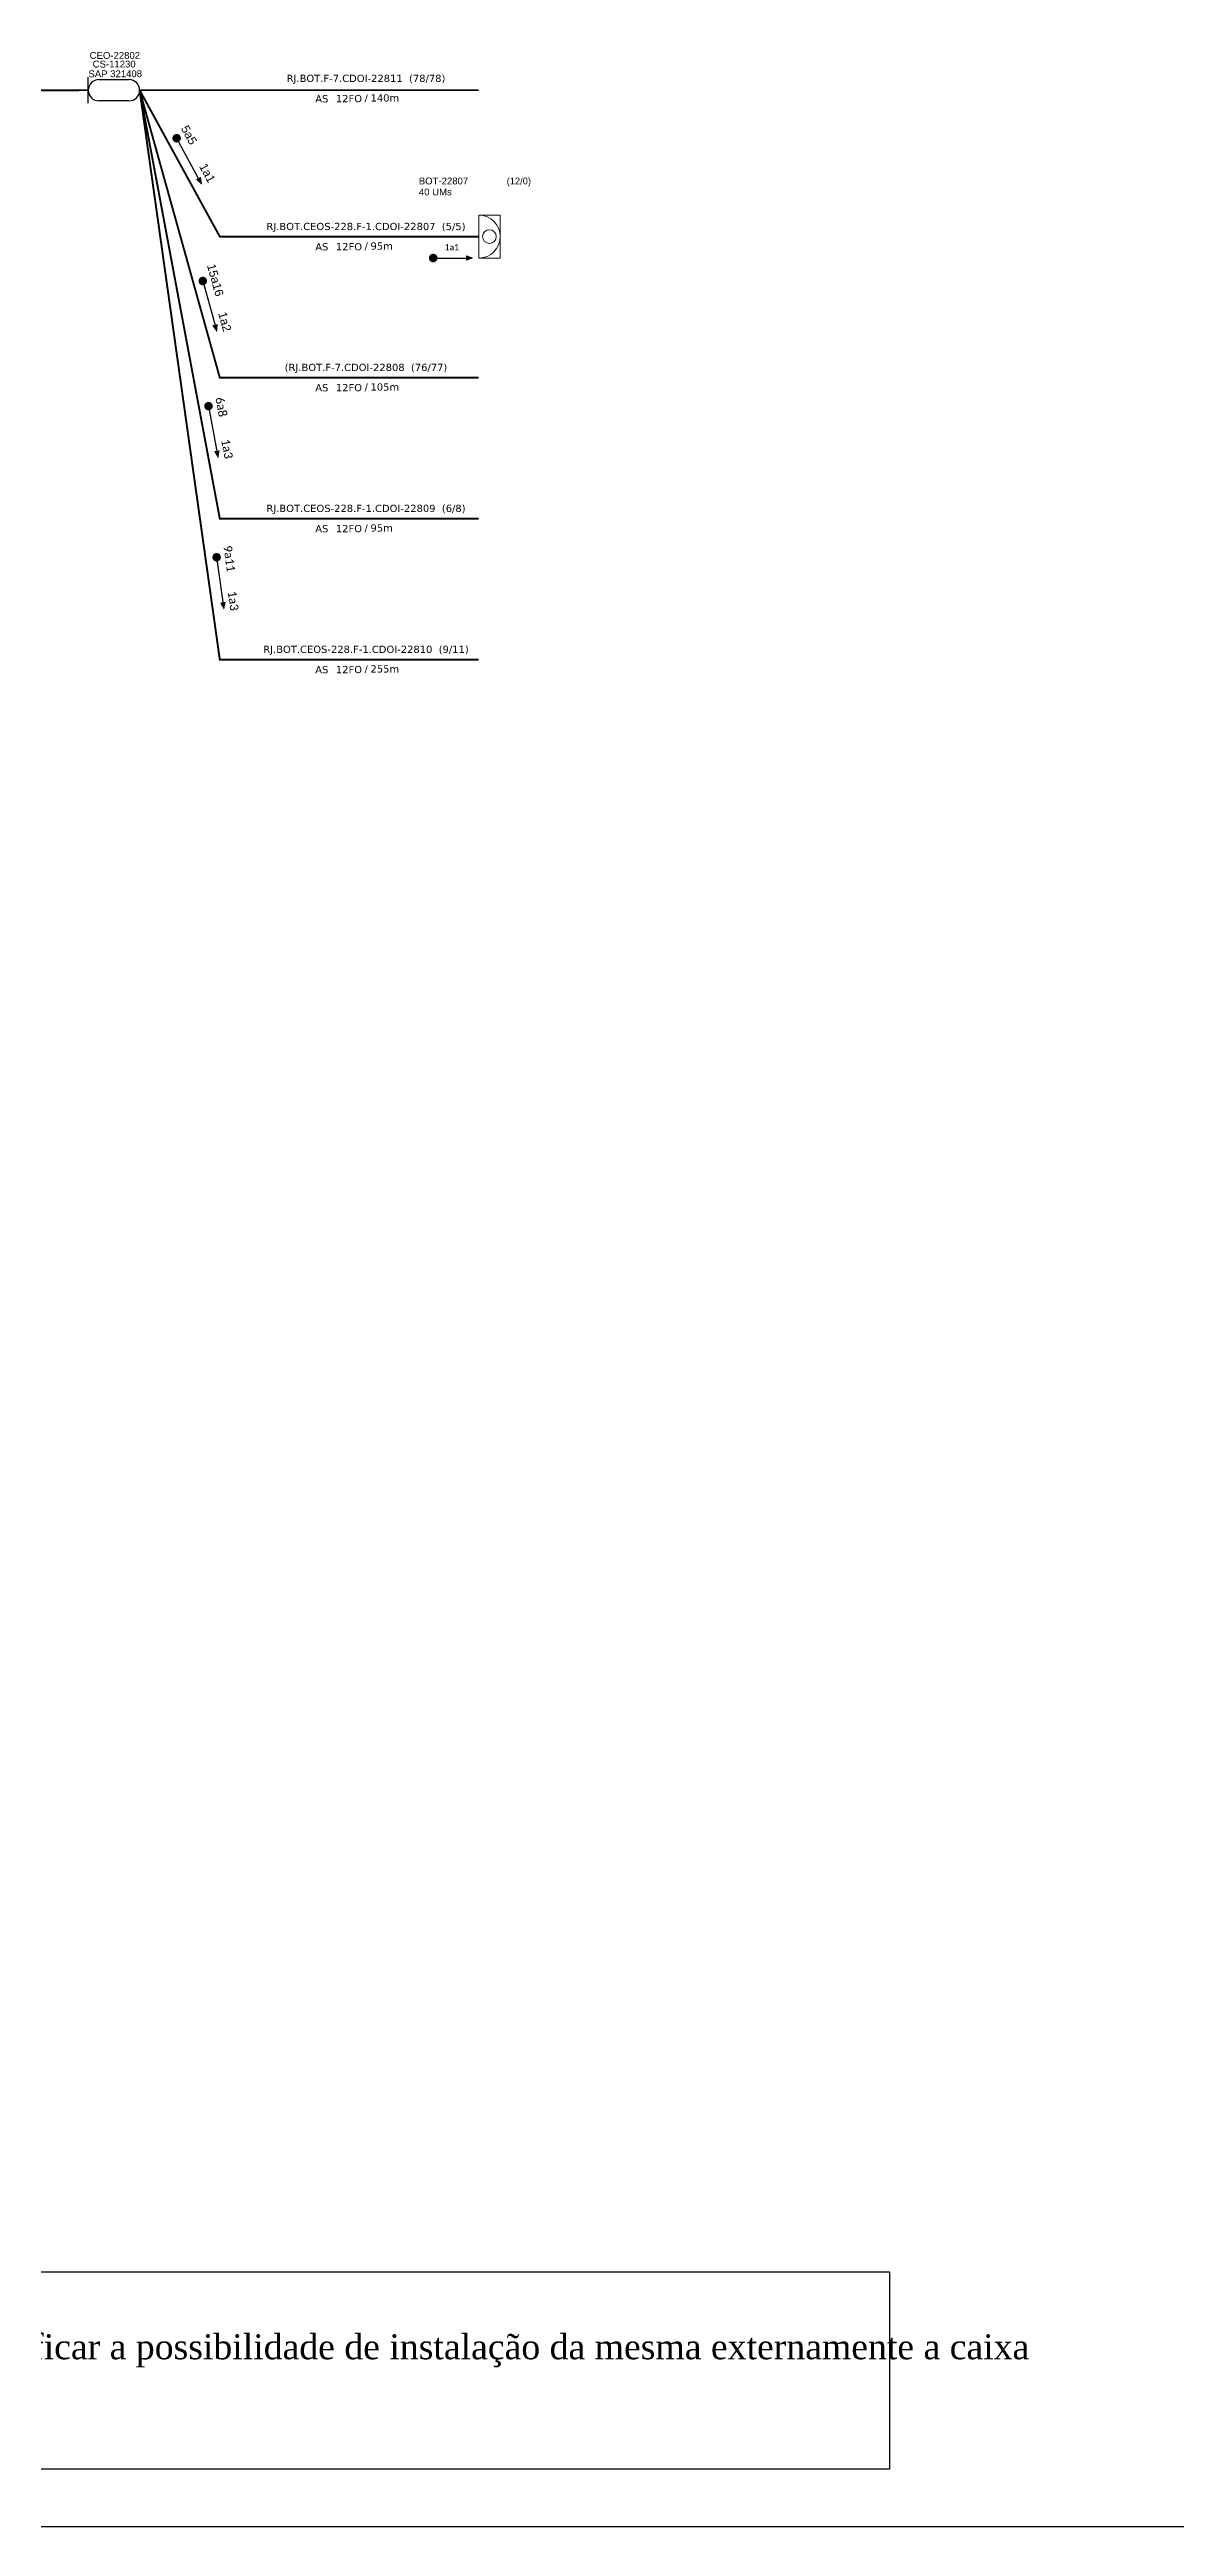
# Model space of a CAD drawing. Header units: metres. Extents: x -1286 to -445, y -500 to 94.
# Drawn here: x -1085.1 to -949.9, y -499.8 to -202.3 of the extents above; entities that cross this region are included whole.
import ezdxf
from ezdxf.enums import TextEntityAlignment as Align

# ---------------------------------------------------------------- set-up
doc = ezdxf.new("R2010")
doc.units = ezdxf.units.M
for name, color, linetype, lineweight in [("20.0-LEGENDA DOS CDO'S", 1, 'Continuous', 0), ('20.1-CDO_INTERIOR', 1, 'Continuous', 0), ('20.2-CDO_POSTE', 1, 'Continuous', 5), ('40.1-ETIQUETAS', 1, 'Continuous', 20)]:
    doc.layers.add(name, color=color, linetype=linetype, lineweight=lineweight)
for name, color, linetype in [('20.4-CEOS', 1, 'Continuous'), ('CAP a instalar', 1, 'Continuous'), ('CD a instalar', 1, 'Continuous'), ('SETA', 7, 'Continuous')]:
    doc.layers.add(name, color=color, linetype=linetype)
doc.styles.add('ARIAL', font='arial.ttf')
doc.styles.add('siredit', font='verdana.ttf')
doc.linetypes.add('FENCELINE1', pattern='A,0.25,-0.1,[133,ltypeshp.shx,S=0.1,R=0,X=-0.1,Y=0],-0.1,1', length=1.45)

# ---------------------------------------------------------------- blocks, each defined once
blk = doc.blocks.new('ETIQUETA_RS5F')
at = {"layer": '40.1-ETIQUETAS', "color": 0, "style": 'siredit'}
blk.add_text('/', height=1.5, dxfattribs=at).set_placement((1.58, -1.95), align=Align.MIDDLE_RIGHT)
for tag, p in [('ETIQUETA_R_SECUNDARIA', (1.21, 2.1)), ('ETIQUETA_R_PRIMARIA', (1.21, 4.1)), ('F_ATIVAS/F_MORTAS', (1.14, -4.24))]:
    blk.add_attdef(tag, text='', height=1.5, dxfattribs=at).set_placement(p, align=Align.MIDDLE_CENTER)
for tag, p in [('TIPO_CABO', (-6.58, -2.12)), ('CAP_CABO', (0.4, -2.09))]:
    blk.add_attdef(tag, text='', height=1.5, dxfattribs=at).set_placement(p, align=Align.MIDDLE_RIGHT)
blk.add_attdef('METROS', text='', height=1.5, dxfattribs=at).set_placement((2.14, -1.95), align=Align.MIDDLE_LEFT)
for tag, p in [('FUSÃO_1', (0.85, -8.39)), ('FUSÃO_2', (0.85, -10.6)), ('FUSÃO_3', (0.85, -12.93)), ('FUSÃO_4', (0.85, -15.14)), ('FUSÃO_5', (0.85, -17.16))]:
    blk.add_attdef(tag, text='', height=1.5, dxfattribs=at).set_placement(p, align=Align.CENTER)
blk = doc.blocks.new('CDOE-TEXTO PADRÃO')
at = {"layer": "20.0-LEGENDA DOS CDO'S", "color": 0, "style": 'ARIAL'}
for tag, p in [('CDO_N', (0.49, 7.39)), ('SAP', (0.51, 1.67)), ('CORDOALHA', (0.5, 4.33)), ('SPLITER_1', (0.59, -0.91)), ('SPLITER_2', (0.6, -3.55)), ('(XX-XX_F)S', (0.54, -8.29)), ('(XX-XX_L)S', (0.55, -10.83)), ('UMS', (0.55, -13.15))]:
    blk.add_attdef(tag, p, '', height=1.7, rotation=0.11799, dxfattribs=at)
blk.add_attdef('FIBRAS_UTILIZADAS', text='', height=1.7, rotation=0.11799, dxfattribs=at).set_placement((19.77, 7.43), align=Align.CENTER)
blk = doc.blocks.new('CEO')
at = {"layer": '20.4-CEOS', "color": 0}
for p, q in [((33949.46, 58973.81), (33949.46, 58980.64)), ((33952.29, 58980.06), (33960.24, 58980.06)), ((33960.24, 58974.39), (33952.29, 58974.39))]:
    blk.add_line(p, q, dxfattribs=at)
for centre, start, end in [((33952.29, 58977.22), 90, 270), ((33960.24, 58977.22), 270, 90)]:
    blk.add_arc(centre, 2.83, start, end, dxfattribs=at)
at = {"layer": '20.4-CEOS', "color": 7, "style": 'siredit'}
for tag, p in [('Nº_DA_CEOS', (33956.27, 58990.52)), ('LOCAL', (33956.27, 58987.31)), ('SAP', (33956.27, 58983.82)), ('RACIO_SPLITAGEM', (33956.27, 58972.74)), ('FIBRAS_SPLITTER', (33956.27, 58968.71)), ('FIBRAS_TOP_C', (33956.27, 58965.14)), ('RESERVA_FINAIS', (33956.27, 58962.02))]:
    blk.add_attdef(tag, text='', height=2.4, dxfattribs=at).set_placement(p, align=Align.TOP_CENTER)

msp = doc.modelspace()

# ---------------------------------------------------------------- linework, layer by layer
at = {"color": 0}
for p, q in [((-1262.5, -469.23), (-984.25, -469.23)), ((-984.25, -469.23), (-984.25, -492.93)), ((-984.25, -492.93), (-1262.5, -492.93))]:
    msp.add_line(p, q, dxfattribs=at)
msp.add_lwpolyline([(-1286.07, -499.81), (-445.07, -499.81), (-445.07, 94.19), (-1286.07, 94.19)], close=True)
at = {"color": 7, "const_width": 0.512}
for points in [[(-1069.99, -212.73, 1), (-1069.74, -213.18, 1)], [(-1039.17, -227.12, 1), (-1038.92, -227.57, 1)], [(-1066.85, -229.88, 1), (-1066.6, -230.32, 1)], [(-1066.16, -244.91, 1), (-1065.91, -245.35, 1)], [(-1065.18, -263.06, 1), (-1064.94, -263.51, 1)]]:
    msp.add_lwpolyline(points, format="xyb", close=True, dxfattribs=at)
at = {"layer": '20.1-CDO_INTERIOR', "lineweight": 18}
msp.add_lwpolyline([(-1031, -227.34), (-1031, -222.2), (-1033.57, -222.2), (-1033.57, -227.34)], close=True, dxfattribs=at)
msp.add_circle((-1032.29, -224.77), 0.822, dxfattribs=at)
msp.add_arc((-1033.57, -224.77), 2.57, 270, 90, dxfattribs=at)
at = {"layer": 'CAP a instalar', "color": 5, "linetype": 'FENCELINE1', "ltscale": 5, "const_width": 0.232}
msp.add_lwpolyline([(-1129.88, -207.33), (-1080.47, -207.18)], dxfattribs=at)
at = {"layer": 'CAP a instalar', "color": 7, "linetype": 'FENCELINE1', "ltscale": 5.3, "const_width": 0.232}
msp.add_lwpolyline([(-1033.57, -241.71), (-1064.68, -241.71), (-1074.31, -207.18)], dxfattribs=at)
at = {"layer": 'CAP a instalar', "color": 7, "linetype": 'FENCELINE1', "ltscale": 5, "const_width": 0.232}
msp.add_lwpolyline([(-1033.57, -207.18), (-1074.31, -207.18)], dxfattribs=at)
at = {"layer": 'CD a instalar', "color": 7, "linetype": 'FENCELINE1', "ltscale": 5, "const_width": 0.232}
for points in [[(-1033.57, -275.57), (-1064.68, -275.57), (-1074.31, -207.18)], [(-1033.57, -258.64), (-1064.68, -258.64), (-1074.31, -207.18)]]:
    msp.add_lwpolyline(points, dxfattribs=at)
at = {"layer": 'CD a instalar', "color": 1, "linetype": 'FENCELINE1', "ltscale": 5, "const_width": 0.232}
msp.add_lwpolyline([(-1033.57, -224.77), (-1064.68, -224.77), (-1074.31, -207.18)], dxfattribs=at)
at = {"layer": 'SETA', "color": 7}
for points in [[(-1069.87, -212.96), (-1067.02, -218.18)], [(-1066.72, -230.1), (-1065.13, -235.83)], [(-1066.04, -245.13), (-1064.95, -250.98)], [(-1065.06, -263.29), (-1064.24, -269.18)]]:
    msp.add_lwpolyline(points, dxfattribs=at)
at = {"layer": 'SETA'}
msp.add_lwpolyline([(-1039.04, -227.34), (-1034.77, -227.34)], dxfattribs=at)
at = {"layer": 'SETA', "color": 7}
for points in [[(-1066.95, -217.59), (-1066.8, -218.57), (-1067.55, -217.92)], [(-1064.93, -235.27), (-1065.01, -236.26), (-1065.59, -235.45)], [(-1064.7, -250.44), (-1064.86, -251.42), (-1065.37, -250.56)], [(-1063.97, -268.65), (-1064.17, -269.62), (-1064.64, -268.74)]]:
    msp.add_solid(points, dxfattribs=at)
at = {"layer": 'SETA'}
msp.add_solid([(-1035.11, -227), (-1034.2, -227.34), (-1035.11, -227.67)], dxfattribs=at)

# ---------------------------------------------------------------- block references
at = {"color": 5, "xscale": 0.4526332066602279, "yscale": 0.4526332066602279, "zscale": 0.4526332066602279}
msp.add_blockref('CEO', (-16447.13, -26902.23), dxfattribs=at)
at = {"layer": '20.2-CDO_POSTE', "color": 7}
ref = msp.add_blockref('CDOE-TEXTO PADRÃO', (-1080.36, -205.84), dxfattribs=dict(at, xscale=0.4831490362793041, yscale=0.4831490362793041, zscale=0.4831490362793041))
ref.add_attrib('CDO_N', 'CEO-22802', (-1080.31, -203.42), dxfattribs={"layer": "20.0-LEGENDA DOS CDO'S", "color": 0, "height": 0.821, "rotation": 0.118, "style": 'ARIAL'})
ref.add_attrib('CORDOALHA', 'CS-11230', (-1079.95, -204.46), dxfattribs={"layer": "20.0-LEGENDA DOS CDO'S", "color": 0, "height": 0.821, "rotation": 0.118, "style": 'ARIAL'})
ref.add_attrib('SAP', 'SAP 321408', (-1080.46, -205.63), dxfattribs={"layer": "20.0-LEGENDA DOS CDO'S", "color": 0, "height": 0.821, "rotation": 0.118, "style": 'ARIAL'})
at = {"layer": 'CAP a instalar', "color": 7, "linetype": 'FENCELINE1', "ltscale": 5.3}
ref = msp.add_blockref('ETIQUETA_RS5F', (-1047.81, -206.98), dxfattribs=dict(at, xscale=0.5797788343725033, yscale=0.5797788343725033, zscale=0.5797788343725033))
ref.add_attrib('ETIQUETA_R_SECUNDARIA', 'RJ.BOT.F-7.CDOI-22811  (78/78)', dxfattribs={"layer": '40.1-ETIQUETAS', "color": 0, "height": 0.8697, "style": 'siredit'}).set_placement((-1047.12, -205.76), align=Align.MIDDLE_CENTER)
ref.add_attrib('TIPO_CABO', 'AS', dxfattribs={"layer": '40.1-ETIQUETAS', "color": 0, "height": 0.87, "style": 'siredit'}).set_placement((-1051.64, -208.21), align=Align.MIDDLE_RIGHT)
ref.add_attrib('CAP_CABO', '12FO', dxfattribs={"layer": '40.1-ETIQUETAS', "color": 0, "height": 0.87, "style": 'siredit'}).set_placement((-1047.59, -208.19), align=Align.MIDDLE_RIGHT)
ref.add_attrib('METROS', '140m', dxfattribs={"layer": '40.1-ETIQUETAS', "color": 0, "height": 0.87, "style": 'siredit'}).set_placement((-1046.58, -208.11), align=Align.MIDDLE_LEFT)
at = {"layer": 'CD a instalar', "color": 7, "linetype": 'FENCELINE1', "ltscale": 5}
ref = msp.add_blockref('ETIQUETA_RS5F', (-1047.81, -258.63), dxfattribs=dict(at, xscale=0.5797788343725033, yscale=0.5797788343725033, zscale=0.5797788343725033))
ref.add_attrib('ETIQUETA_R_SECUNDARIA', 'RJ.BOT.CEOS-228.F-1.CDOI-22809  (6/8)', dxfattribs={"layer": '40.1-ETIQUETAS', "color": 0, "height": 0.8697, "style": 'siredit'}).set_placement((-1047.12, -257.41), align=Align.MIDDLE_CENTER)
ref.add_attrib('TIPO_CABO', 'AS', dxfattribs={"layer": '40.1-ETIQUETAS', "color": 0, "height": 0.87, "style": 'siredit'}).set_placement((-1051.64, -259.85), align=Align.MIDDLE_RIGHT)
ref.add_attrib('CAP_CABO', '12FO', dxfattribs={"layer": '40.1-ETIQUETAS', "color": 0, "height": 0.87, "style": 'siredit'}).set_placement((-1047.59, -259.84), align=Align.MIDDLE_RIGHT)
ref.add_attrib('METROS', '95m', dxfattribs={"layer": '40.1-ETIQUETAS', "color": 0, "height": 0.87, "style": 'siredit'}).set_placement((-1046.58, -259.76), align=Align.MIDDLE_LEFT)
ref = msp.add_blockref('ETIQUETA_RS5F', (-1047.81, -275.56), dxfattribs=dict(at, xscale=0.5797788343725033, yscale=0.5797788343725033, zscale=0.5797788343725033))
ref.add_attrib('ETIQUETA_R_SECUNDARIA', 'RJ.BOT.CEOS-228.F-1.CDOI-22810  (9/11)', dxfattribs={"layer": '40.1-ETIQUETAS', "color": 0, "height": 0.8697, "style": 'siredit'}).set_placement((-1047.12, -274.34), align=Align.MIDDLE_CENTER)
ref.add_attrib('TIPO_CABO', 'AS', dxfattribs={"layer": '40.1-ETIQUETAS', "color": 0, "height": 0.87, "style": 'siredit'}).set_placement((-1051.64, -276.78), align=Align.MIDDLE_RIGHT)
ref.add_attrib('CAP_CABO', '12FO', dxfattribs={"layer": '40.1-ETIQUETAS', "color": 0, "height": 0.87, "style": 'siredit'}).set_placement((-1047.59, -276.77), align=Align.MIDDLE_RIGHT)
ref.add_attrib('METROS', '255m', dxfattribs={"layer": '40.1-ETIQUETAS', "color": 0, "height": 0.87, "style": 'siredit'}).set_placement((-1046.58, -276.69), align=Align.MIDDLE_LEFT)

# ---------------------------------------------------------------- texts
at = {"color": 7, "style": 'ARIAL'}
for s, rotation, p in [('5a5', 298.5607, (-1069.39, -211.76)), ('1a1', 298.5607, (-1067.19, -216.32)), ('15a16', 285.4588, (-1066.23, -228.21)), ('1a2', 285.4588, (-1064.88, -233.98))]:
    msp.add_text(s, height=1.023, rotation=rotation, dxfattribs=at).set_placement(p)
at = {"insert": (-1036.81, -226.04), "char_height": 0.7456, "width": 12.605, "attachment_point": 5}
msp.add_mtext('{\\fCalibri|b0|i0|c0|p34;\\C7;1a1}', dxfattribs=at)
at = {"color": 5, "char_height": 1.0232, "width": 75.5338, "attachment_point": 5}
for s, insert, rotation in [('{\\fCalibri|b0|i0|c0|p34;\\C256;6a8}', (-1064.5, -245.23), 280.4676), ('{\\fCalibri|b0|i0|c0|p34;\\C256;1a3}', (-1063.81, -250.27), 280.4676), ('{\\fCalibri|b0|i0|c0|p34;\\C256;9a11}', (-1063.53, -263.45), 277.8876), ('{\\fCalibri|b0|i0|c0|p34;\\C256;1a3}', (-1063.07, -268.52), 277.8876)]:
    msp.add_mtext(s, dxfattribs=dict(at, insert=insert, rotation=rotation))
at = {"insert": (-1257.77, -471.72), "char_height": 3, "width": 277.1819, "attachment_point": 1, "style": 'ARIAL'}
msp.add_mtext('Medidas das caixas internas =  Largura x Altura x Profundidade (cm)\\PObs.:{\\fTimes New Roman|b0|i0|c0|p16;Caso o tamanho da caixa de telefonia não comporte a CDOIA para instalação, favor verificar a possibilidade de instalação da mesma externamente a caixa}', dxfattribs=at)
at = {"layer": "20.0-LEGENDA DOS CDO'S", "style": 'ARIAL'}
for s, height, p in [('40 UMs          ', 0.8218, (-1033.62, -219.82)), ('BOT-22807', 0.822, (-1034.84, -218.5))]:
    msp.add_text(s, height=height, dxfattribs=at).set_placement(p, align=Align.RIGHT)
at = {"layer": "20.0-LEGENDA DOS CDO'S", "style": 'ARIAL', "width": 0.986168}
msp.add_text('        (12/0)', height=0.8104, dxfattribs=at).set_placement((-1027.3, -218.5), align=Align.RIGHT)
at = {"layer": '40.1-ETIQUETAS', "color": 1, "style": 'siredit'}
msp.add_text('RJ.BOT.CEOS-228.F-1.CDOI-22807  (5/5)', height=0.8697, dxfattribs=at).set_placement((-1047.12, -223.55), align=Align.MIDDLE_CENTER)
for s, p in [('AS', (-1051.64, -225.99)), ('12FO', (-1047.59, -225.98)), ('/', (-1046.89, -225.9))]:
    msp.add_text(s, height=0.87, dxfattribs=at).set_placement(p, align=Align.MIDDLE_RIGHT)
msp.add_text('95m', height=0.87, dxfattribs=at).set_placement((-1046.58, -225.9), align=Align.MIDDLE_LEFT)
at = {"layer": '40.1-ETIQUETAS', "color": 7, "style": 'siredit'}
msp.add_text('(RJ.BOT.F-7.CDOI-22808  (76/77)', height=0.8697, dxfattribs=at).set_placement((-1047.12, -240.48), align=Align.MIDDLE_CENTER)
for s, p in [('AS', (-1051.64, -242.92)), ('12FO', (-1047.59, -242.91)), ('/', (-1046.89, -242.83))]:
    msp.add_text(s, height=0.87, dxfattribs=at).set_placement(p, align=Align.MIDDLE_RIGHT)
msp.add_text('105m', height=0.87, dxfattribs=at).set_placement((-1046.58, -242.83), align=Align.MIDDLE_LEFT)

doc.saveas('drawing.dxf')
